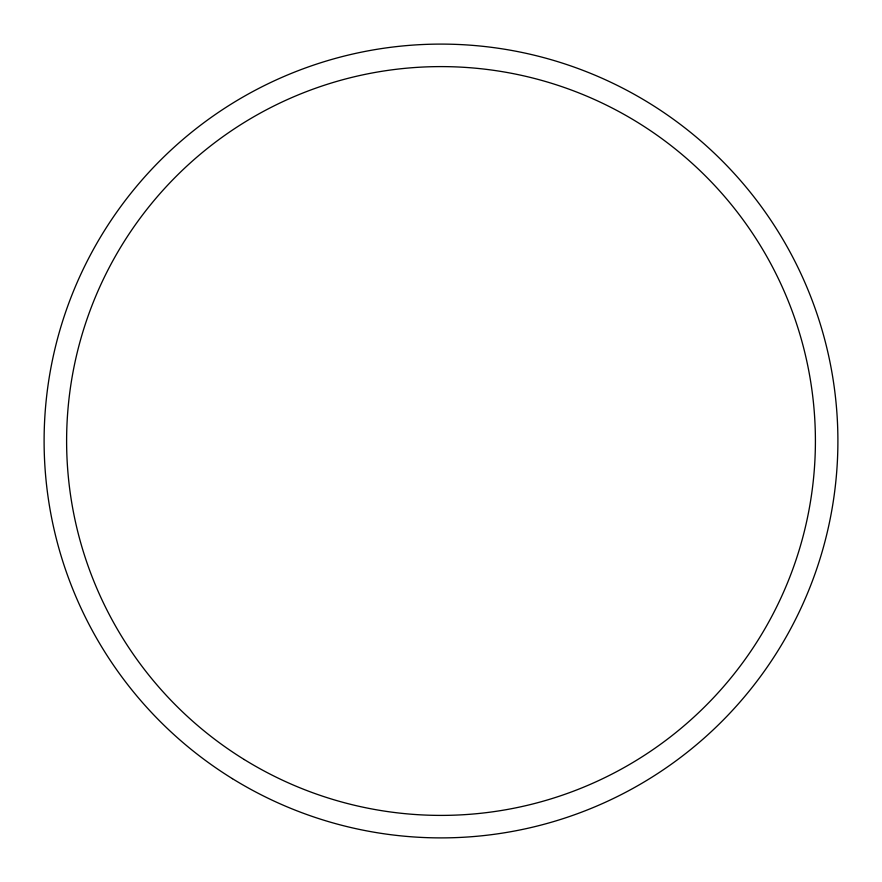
<?xml version="1.0" encoding="UTF-8"?>
<svg xmlns="http://www.w3.org/2000/svg" width="882" height="882" viewBox="0 0 882 882"><rect width="100%" height="100%" fill="white"/><g stroke="black" fill="none" stroke-linecap="round" stroke-linejoin="round"><path stroke-width="1.32" d="M244.248 759.534A374.409 374.409 0 0 0 815.244 452.124A374.409 374.409 0 0 0 263.52 111.341A374.409 374.409 0 0 0 244.248 759.534M232.429 778.674A396.9 396.9 0 0 0 837.724 452.797A396.9 396.9 0 0 0 252.847 91.53A396.9 396.9 0 0 0 232.429 778.674"/></g></svg>
